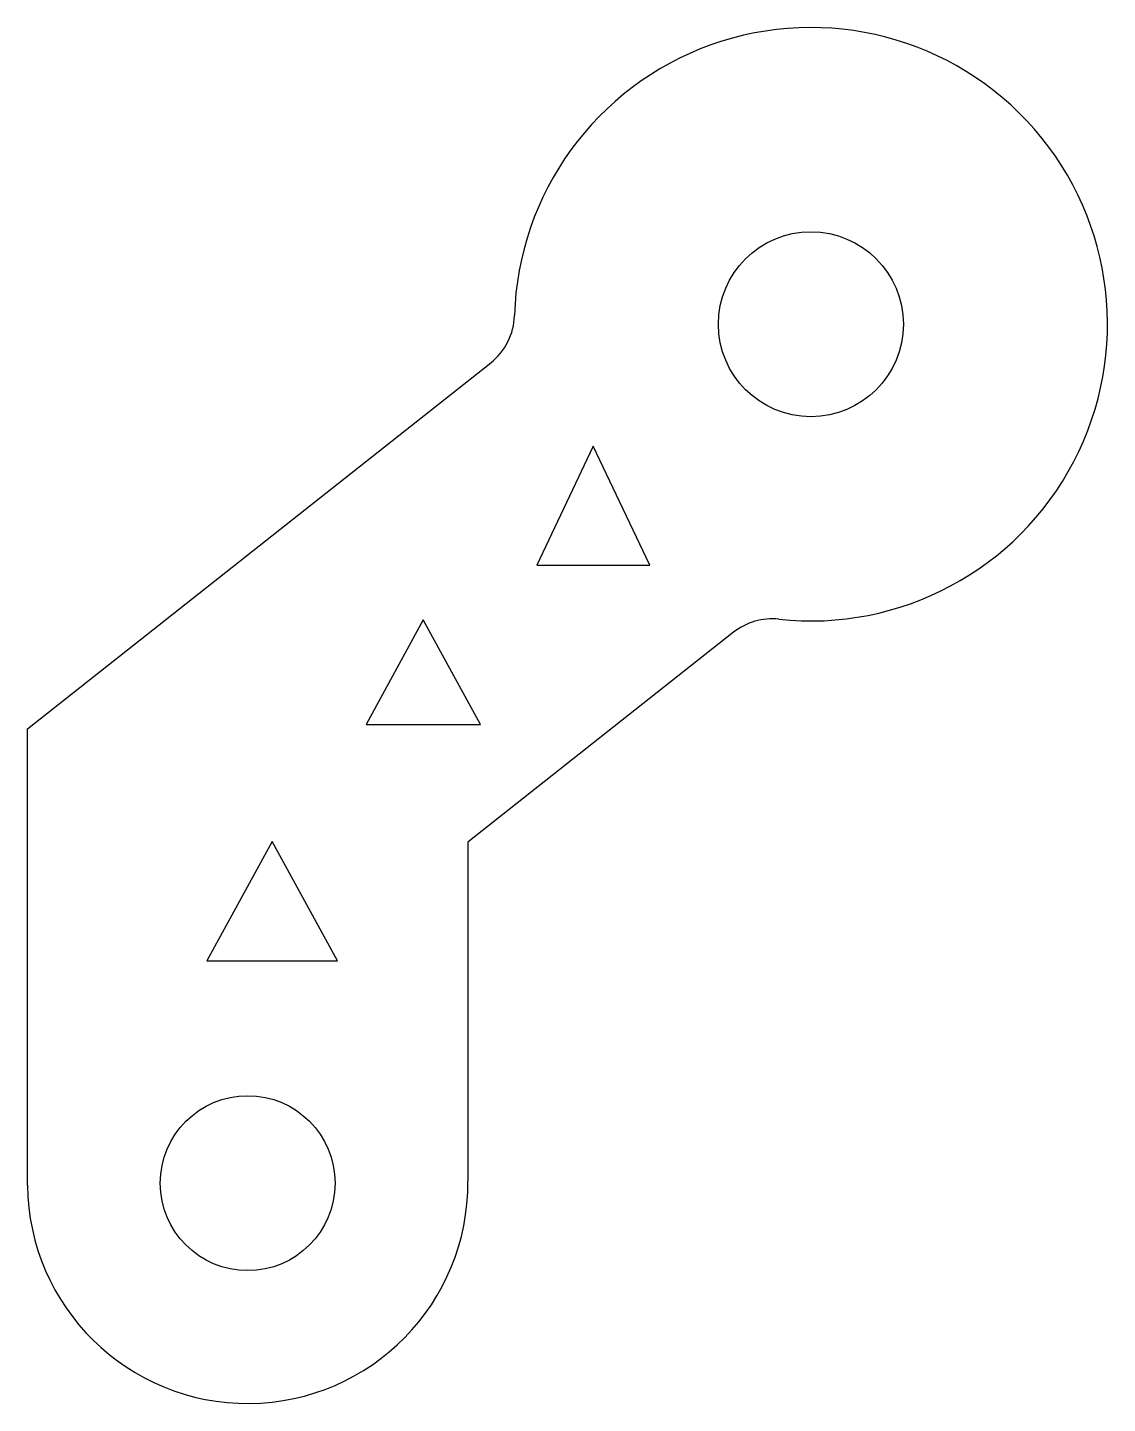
# Model space of a CAD drawing. Header units: millimetres. Extents: x -295 to -122, y -87 to 133.
import ezdxf

# ---------------------------------------------------------------- set-up
doc = ezdxf.new("R2010")
doc.units = ezdxf.units.MM
doc.layers.get('0').update_dxf_attribs({"linetype": 'CONTINUOUS'})

msp = doc.modelspace()

# ---------------------------------------------------------------- linework, layer by layer
for p, q in [((-295.25, 21.07), (-221.05, 79.67)), ((-182.19, 36.54), (-224.72, 2.95)), ((-295.25, -51.96), (-295.25, 21.07)), ((-224.72, 2.95), (-224.72, -51.35))]:
    msp.add_line(p, q)
for points in [[(-213.67, 47.3), (-195.58, 47.3), (-204.63, 66.32)], [(-241.03, 21.8), (-222.71, 21.8), (-231.87, 38.53)], [(-266.52, -16.07), (-245.62, -16.07), (-256.07, 3.02)]]:
    msp.add_lwpolyline(points, close=True)
for centre, radius in [((-169.78, 85.85), 14.81), ((-259.99, -51.65), 14)]:
    msp.add_circle(centre, radius)
for centre, radius, start, end in [((-169.78, 85.85), 47.5, -96.2052, 178.3404), ((-227.25, 87.52), 10, 308.2997, 358.3404), ((-175.99, 28.69), 10, 83.7948, 128.2997), ((-259.99, -51.65), 35.27, -179.4995, 0.5001)]:
    msp.add_arc(centre, radius, start, end)

doc.saveas('drawing.dxf')
